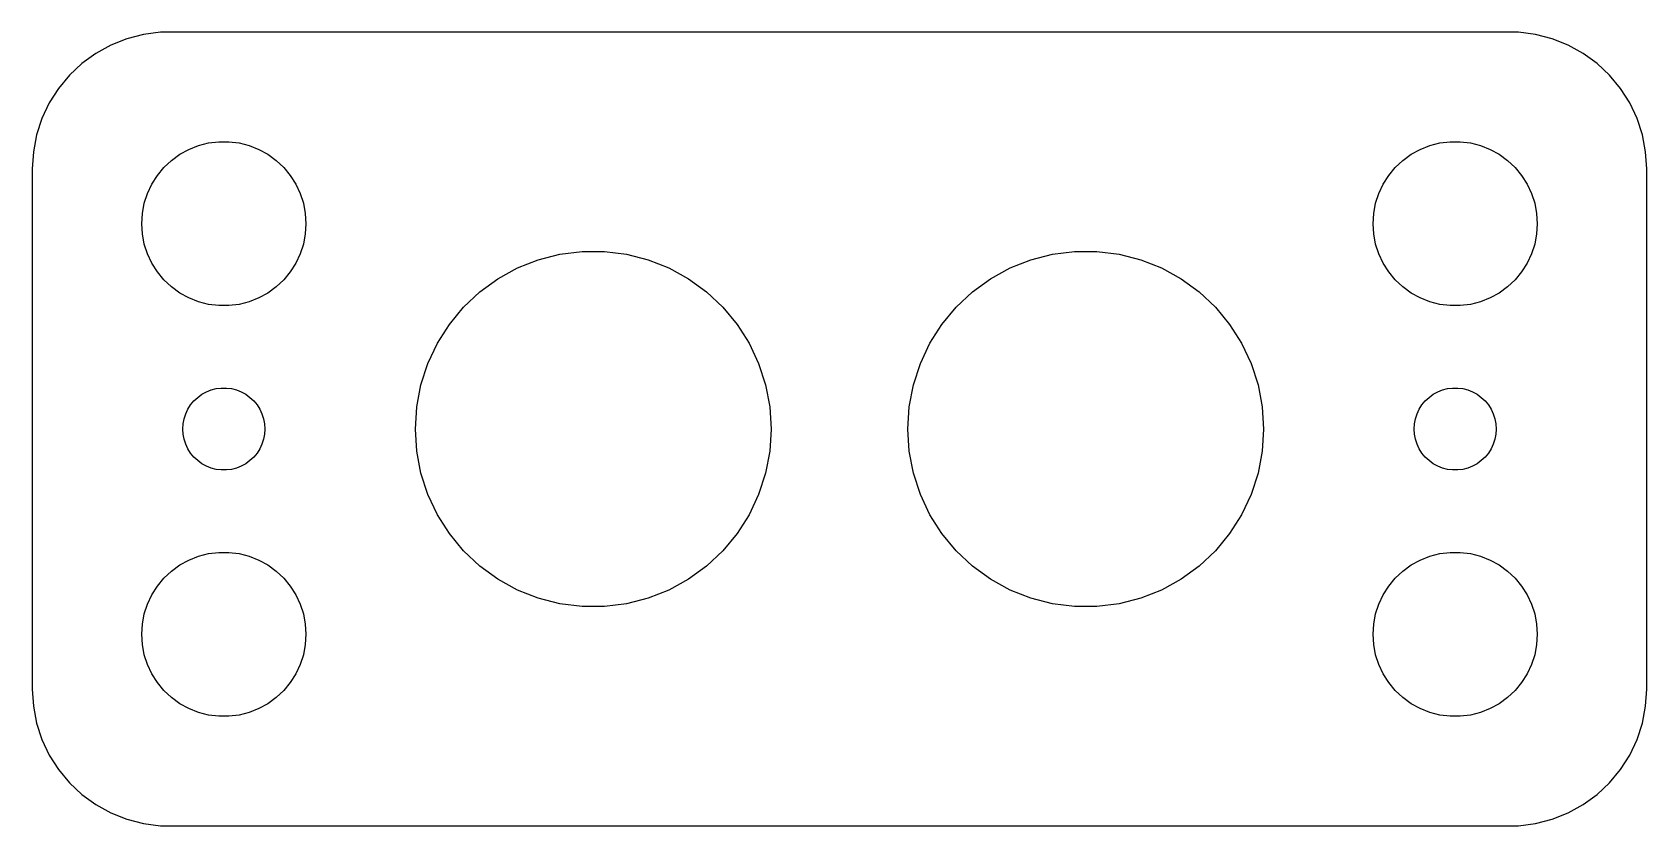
# Model space of a CAD drawing. Header units: metres. Extents: x -29.5 to 29.5, y 24.5 to 53.5.
import ezdxf

# ---------------------------------------------------------------- set-up
doc = ezdxf.new("R2010")
doc.units = ezdxf.units.M

msp = doc.modelspace()

# ---------------------------------------------------------------- linework, layer by layer
for p, q in [((-26.0451, 53.2553), (-26.6289, 53.0241)), ((-25.4369, 53.4114), (-26.0451, 53.2553)), ((-24.8139, 53.4901), (-25.4369, 53.4114)), ((24.8139, 53.4901), (-24.8139, 53.4901)), ((25.4369, 53.4114), (24.8139, 53.4901)), ((26.0451, 53.2553), (25.4369, 53.4114)), ((26.6289, 53.0241), (26.0451, 53.2553)), ((-27.1791, 52.7216), (-27.6871, 52.3526)), ((-26.6289, 53.0241), (-27.1791, 52.7216)), ((27.1791, 52.7216), (26.6289, 53.0241)), ((27.6871, 52.3526), (27.1791, 52.7216)), ((-28.1448, 51.9227), (-28.5451, 51.4389)), ((-27.6871, 52.3526), (-28.1448, 51.9227)), ((28.1448, 51.9227), (27.6871, 52.3526)), ((28.5451, 51.4389), (28.1448, 51.9227)), ((-28.5451, 51.4389), (-28.8815, 50.9088)), ((28.8815, 50.9088), (28.5451, 51.4389)), ((-28.8815, 50.9088), (-29.1489, 50.3406)), ((29.1489, 50.3406), (28.8815, 50.9088)), ((-29.1489, 50.3406), (-29.3429, 49.7434)), ((29.3429, 49.7434), (29.1489, 50.3406)), ((-29.3429, 49.7434), (-29.4606, 49.1267)), ((29.4606, 49.1267), (29.3429, 49.7434)), ((-29.4606, 49.1267), (-29.5, 48.5)), ((-24.4123, 48.8115), (-24.1075, 49.033)), ((-24.1075, 49.033), (-23.7773, 49.2145)), ((-23.7773, 49.2145), (-23.427, 49.3532)), ((-23.427, 49.3532), (-23.0621, 49.4469)), ((-23.0621, 49.4469), (-22.6884, 49.4941)), ((-22.6884, 49.4941), (-22.3116, 49.4941)), ((-22.3116, 49.4941), (-21.9379, 49.4469)), ((-21.9379, 49.4469), (-21.5729, 49.3532)), ((-21.5729, 49.3532), (-21.2227, 49.2145)), ((-21.2227, 49.2145), (-20.8925, 49.033)), ((-20.8925, 49.033), (-20.5877, 48.8115)), ((20.5877, 48.8115), (20.8925, 49.033)), ((20.8925, 49.033), (21.2227, 49.2145)), ((21.2227, 49.2145), (21.5729, 49.3532)), ((21.5729, 49.3532), (21.9379, 49.4469)), ((21.9379, 49.4469), (22.3116, 49.4941)), ((22.3116, 49.4941), (22.6884, 49.4941)), ((22.6884, 49.4941), (23.0621, 49.4469)), ((23.0621, 49.4469), (23.427, 49.3532)), ((23.427, 49.3532), (23.7773, 49.2145)), ((23.7773, 49.2145), (24.1075, 49.033)), ((24.1075, 49.033), (24.4123, 48.8115)), ((29.5, 48.5), (29.4606, 49.1267)), ((-29.5, 48.5), (-29.5, 29.5)), ((-24.927, 48.2634), (-24.6869, 48.5536)), ((-24.6869, 48.5536), (-24.4123, 48.8115)), ((-20.5877, 48.8115), (-20.3131, 48.5536)), ((-20.3131, 48.5536), (-20.0729, 48.2634)), ((20.0729, 48.2634), (20.3131, 48.5536)), ((20.3131, 48.5536), (20.5877, 48.8115)), ((24.4123, 48.8115), (24.6869, 48.5536)), ((24.6869, 48.5536), (24.927, 48.2634)), ((29.5, 29.5), (29.5, 48.5)), ((-25.2893, 47.6044), (-25.1289, 47.9453)), ((-25.1289, 47.9453), (-24.927, 48.2634)), ((-20.0729, 48.2634), (-19.8711, 47.9453)), ((-19.8711, 47.9453), (-19.7107, 47.6044)), ((19.7107, 47.6044), (19.8711, 47.9453)), ((19.8711, 47.9453), (20.0729, 48.2634)), ((24.927, 48.2634), (25.1289, 47.9453)), ((25.1289, 47.9453), (25.2893, 47.6044)), ((-25.4763, 46.876), (-25.4057, 47.2461)), ((-25.4057, 47.2461), (-25.2893, 47.6044)), ((-19.7107, 47.6044), (-19.5942, 47.2461)), ((-19.5942, 47.2461), (-19.5237, 46.876)), ((19.5237, 46.876), (19.5942, 47.2461)), ((19.5942, 47.2461), (19.7107, 47.6044)), ((25.2893, 47.6044), (25.4057, 47.2461)), ((25.4057, 47.2461), (25.4763, 46.876)), ((-25.5, 46.5), (-25.4763, 46.876)), ((-19.5237, 46.876), (-19.5, 46.5)), ((19.5, 46.5), (19.5237, 46.876)), ((25.4763, 46.876), (25.5, 46.5)), ((-25.4763, 46.124), (-25.5, 46.5)), ((-25.4057, 45.7539), (-25.4763, 46.124)), ((-19.5237, 46.124), (-19.5942, 45.7539)), ((-19.5, 46.5), (-19.5237, 46.124)), ((19.5237, 46.124), (19.5, 46.5)), ((19.5942, 45.7539), (19.5237, 46.124)), ((25.4763, 46.124), (25.4057, 45.7539)), ((25.5, 46.5), (25.4763, 46.124)), ((-25.2893, 45.3956), (-25.4057, 45.7539)), ((-19.5942, 45.7539), (-19.7107, 45.3956)), ((-10.218, 45.3849), (-9.40813, 45.4872)), ((-9.40813, 45.4872), (-8.59186, 45.4872)), ((-8.59186, 45.4872), (-7.78201, 45.3849)), ((7.78201, 45.3849), (8.59186, 45.4872)), ((8.59186, 45.4872), (9.40813, 45.4872)), ((9.40813, 45.4872), (10.218, 45.3849)), ((19.7107, 45.3956), (19.5942, 45.7539)), ((25.4057, 45.7539), (25.2893, 45.3956)), ((-25.1289, 45.0547), (-25.2893, 45.3956)), ((-24.927, 44.7366), (-25.1289, 45.0547)), ((-19.8711, 45.0547), (-20.0729, 44.7366)), ((-19.7107, 45.3956), (-19.8711, 45.0547)), ((-12.4829, 44.4881), (-11.7676, 44.8814)), ((-11.7676, 44.8814), (-11.0086, 45.1819)), ((-11.0086, 45.1819), (-10.218, 45.3849)), ((-7.78201, 45.3849), (-6.99138, 45.1819)), ((-6.99138, 45.1819), (-6.23242, 44.8814)), ((-6.23242, 44.8814), (-5.51712, 44.4881)), ((5.51712, 44.4881), (6.23242, 44.8814)), ((6.23242, 44.8814), (6.99138, 45.1819)), ((6.99138, 45.1819), (7.78201, 45.3849)), ((10.218, 45.3849), (11.0086, 45.1819)), ((11.0086, 45.1819), (11.7676, 44.8814)), ((11.7676, 44.8814), (12.4829, 44.4881)), ((19.8711, 45.0547), (19.7107, 45.3956)), ((20.0729, 44.7366), (19.8711, 45.0547)), ((25.1289, 45.0547), (24.927, 44.7366)), ((25.2893, 45.3956), (25.1289, 45.0547)), ((-24.6869, 44.4464), (-24.927, 44.7366)), ((-24.4123, 44.1884), (-24.6869, 44.4464)), ((-20.3131, 44.4464), (-20.5877, 44.1884)), ((-20.0729, 44.7366), (-20.3131, 44.4464)), ((-13.1432, 44.0083), (-12.4829, 44.4881)), ((-5.51712, 44.4881), (-4.85674, 44.0083)), ((4.85674, 44.0083), (5.51712, 44.4881)), ((12.4829, 44.4881), (13.1432, 44.0083)), ((20.3131, 44.4464), (20.0729, 44.7366)), ((20.5877, 44.1884), (20.3131, 44.4464)), ((24.6869, 44.4464), (24.4123, 44.1884)), ((24.927, 44.7366), (24.6869, 44.4464)), ((-24.1075, 43.967), (-24.4123, 44.1884)), ((-23.7773, 43.7855), (-24.1075, 43.967)), ((-23.427, 43.6468), (-23.7773, 43.7855)), ((-21.2227, 43.7855), (-21.5729, 43.6468)), ((-20.8925, 43.967), (-21.2227, 43.7855)), ((-20.5877, 44.1884), (-20.8925, 43.967)), ((-13.7383, 43.4496), (-13.1432, 44.0083)), ((-4.85674, 44.0083), (-4.2617, 43.4496)), ((4.2617, 43.4496), (4.85674, 44.0083)), ((13.1432, 44.0083), (13.7383, 43.4496)), ((20.8925, 43.967), (20.5877, 44.1884)), ((21.2227, 43.7855), (20.8925, 43.967)), ((21.5729, 43.6468), (21.2227, 43.7855)), ((23.7773, 43.7855), (23.427, 43.6468)), ((24.1075, 43.967), (23.7773, 43.7855)), ((24.4123, 44.1884), (24.1075, 43.967)), ((-23.0621, 43.5531), (-23.427, 43.6468)), ((-22.6884, 43.5059), (-23.0621, 43.5531)), ((-22.3116, 43.5059), (-22.6884, 43.5059)), ((-21.9379, 43.5531), (-22.3116, 43.5059)), ((-21.5729, 43.6468), (-21.9379, 43.5531)), ((-14.2586, 42.8206), (-13.7383, 43.4496)), ((-4.2617, 43.4496), (-3.74138, 42.8206)), ((3.74138, 42.8206), (4.2617, 43.4496)), ((13.7383, 43.4496), (14.2586, 42.8206)), ((21.9379, 43.5531), (21.5729, 43.6468)), ((22.3116, 43.5059), (21.9379, 43.5531)), ((22.6884, 43.5059), (22.3116, 43.5059)), ((23.0621, 43.5531), (22.6884, 43.5059)), ((23.427, 43.6468), (23.0621, 43.5531)), ((-14.696, 42.1314), (-14.2586, 42.8206)), ((-3.74138, 42.8206), (-3.304, 42.1314)), ((3.304, 42.1314), (3.74138, 42.8206)), ((14.2586, 42.8206), (14.696, 42.1314)), ((-15.0435, 41.3928), (-14.696, 42.1314)), ((-3.304, 42.1314), (-2.95645, 41.3928)), ((2.95645, 41.3928), (3.304, 42.1314)), ((14.696, 42.1314), (15.0435, 41.3928)), ((-15.2958, 40.6165), (-15.0435, 41.3928)), ((-2.95645, 41.3928), (-2.70421, 40.6165)), ((2.70421, 40.6165), (2.95645, 41.3928)), ((15.0435, 41.3928), (15.2958, 40.6165)), ((-23.5934, 40.0268), (-23.4561, 40.1558)), ((-23.4561, 40.1558), (-23.3037, 40.2665)), ((-23.3037, 40.2665), (-23.1387, 40.3572)), ((-23.1387, 40.3572), (-22.9635, 40.4266)), ((-22.9635, 40.4266), (-22.7811, 40.4734)), ((-22.7811, 40.4734), (-22.5942, 40.497)), ((-22.5942, 40.497), (-22.4058, 40.497)), ((-22.4058, 40.497), (-22.2189, 40.4734)), ((-22.2189, 40.4734), (-22.0365, 40.4266)), ((-22.0365, 40.4266), (-21.8613, 40.3572)), ((-21.8613, 40.3572), (-21.6963, 40.2665)), ((-21.6963, 40.2665), (-21.5439, 40.1558)), ((-21.5439, 40.1558), (-21.4065, 40.0268)), ((-15.4487, 39.8147), (-15.2958, 40.6165)), ((-2.70421, 40.6165), (-2.55125, 39.8147)), ((2.55125, 39.8147), (2.70421, 40.6165)), ((15.2958, 40.6165), (15.4487, 39.8147)), ((21.4065, 40.0268), (21.5439, 40.1558)), ((21.5439, 40.1558), (21.6963, 40.2665)), ((21.6963, 40.2665), (21.8613, 40.3572)), ((21.8613, 40.3572), (22.0365, 40.4266)), ((22.0365, 40.4266), (22.2189, 40.4734)), ((22.2189, 40.4734), (22.4058, 40.497)), ((22.4058, 40.497), (22.5942, 40.497)), ((22.5942, 40.497), (22.7811, 40.4734)), ((22.7811, 40.4734), (22.9635, 40.4266)), ((22.9635, 40.4266), (23.1387, 40.3572)), ((23.1387, 40.3572), (23.3037, 40.2665)), ((23.3037, 40.2665), (23.4561, 40.1558)), ((23.4561, 40.1558), (23.5934, 40.0268)), ((-23.9529, 39.373), (-23.8947, 39.5522)), ((-23.8947, 39.5522), (-23.8145, 39.7226)), ((-23.8145, 39.7226), (-23.7135, 39.8817)), ((-23.7135, 39.8817), (-23.5934, 40.0268)), ((-21.4065, 40.0268), (-21.2865, 39.8817)), ((-21.2865, 39.8817), (-21.1855, 39.7226)), ((-21.1855, 39.7226), (-21.1053, 39.5522)), ((-21.1053, 39.5522), (-21.0471, 39.373)), ((-15.5, 39), (-15.4487, 39.8147)), ((-2.55125, 39.8147), (-2.5, 39)), ((2.5, 39), (2.55125, 39.8147)), ((15.4487, 39.8147), (15.5, 39)), ((21.0471, 39.373), (21.1053, 39.5522)), ((21.1053, 39.5522), (21.1855, 39.7226)), ((21.1855, 39.7226), (21.2865, 39.8817)), ((21.2865, 39.8817), (21.4065, 40.0268)), ((23.5934, 40.0268), (23.7135, 39.8817)), ((23.7135, 39.8817), (23.8145, 39.7226)), ((23.8145, 39.7226), (23.8947, 39.5522)), ((23.8947, 39.5522), (23.9529, 39.373)), ((-24, 39), (-23.9882, 39.188)), ((-23.9882, 38.812), (-24, 39)), ((-23.9882, 39.188), (-23.9529, 39.373)), ((-21.0471, 39.373), (-21.0118, 39.188)), ((-21.0118, 39.188), (-21, 39)), ((-21, 39), (-21.0118, 38.812)), ((-15.4487, 38.1853), (-15.5, 39)), ((-2.5, 39), (-2.55125, 38.1853)), ((2.55125, 38.1853), (2.5, 39)), ((15.5, 39), (15.4487, 38.1853)), ((21, 39), (21.0118, 39.188)), ((21.0118, 38.812), (21, 39)), ((21.0118, 39.188), (21.0471, 39.373)), ((23.9529, 39.373), (23.9882, 39.188)), ((23.9882, 39.188), (24, 39)), ((24, 39), (23.9882, 38.812)), ((-23.9529, 38.627), (-23.9882, 38.812)), ((-23.8947, 38.4478), (-23.9529, 38.627)), ((-23.8145, 38.2774), (-23.8947, 38.4478)), ((-21.1053, 38.4478), (-21.1855, 38.2774)), ((-21.0471, 38.627), (-21.1053, 38.4478)), ((-21.0118, 38.812), (-21.0471, 38.627)), ((21.0471, 38.627), (21.0118, 38.812)), ((21.1053, 38.4478), (21.0471, 38.627)), ((21.1855, 38.2774), (21.1053, 38.4478)), ((23.8947, 38.4478), (23.8145, 38.2774)), ((23.9529, 38.627), (23.8947, 38.4478)), ((23.9882, 38.812), (23.9529, 38.627)), ((-23.7135, 38.1183), (-23.8145, 38.2774)), ((-23.5934, 37.9732), (-23.7135, 38.1183)), ((-23.4561, 37.8442), (-23.5934, 37.9732)), ((-23.3037, 37.7335), (-23.4561, 37.8442)), ((-21.5439, 37.8442), (-21.6963, 37.7335)), ((-21.4065, 37.9732), (-21.5439, 37.8442)), ((-21.2865, 38.1183), (-21.4065, 37.9732)), ((-21.1855, 38.2774), (-21.2865, 38.1183)), ((-15.2958, 37.3835), (-15.4487, 38.1853)), ((-2.55125, 38.1853), (-2.70421, 37.3835)), ((2.70421, 37.3835), (2.55125, 38.1853)), ((15.4487, 38.1853), (15.2958, 37.3835)), ((21.2865, 38.1183), (21.1855, 38.2774)), ((21.4065, 37.9732), (21.2865, 38.1183)), ((21.5439, 37.8442), (21.4065, 37.9732)), ((21.6963, 37.7335), (21.5439, 37.8442)), ((23.4561, 37.8442), (23.3037, 37.7335)), ((23.5934, 37.9732), (23.4561, 37.8442)), ((23.7135, 38.1183), (23.5934, 37.9732)), ((23.8145, 38.2774), (23.7135, 38.1183)), ((-23.1387, 37.6428), (-23.3037, 37.7335)), ((-22.9635, 37.5734), (-23.1387, 37.6428)), ((-22.7811, 37.5266), (-22.9635, 37.5734)), ((-22.5942, 37.503), (-22.7811, 37.5266)), ((-22.4058, 37.503), (-22.5942, 37.503)), ((-22.2189, 37.5266), (-22.4058, 37.503)), ((-22.0365, 37.5734), (-22.2189, 37.5266)), ((-21.8613, 37.6428), (-22.0365, 37.5734)), ((-21.6963, 37.7335), (-21.8613, 37.6428)), ((-15.0435, 36.6072), (-15.2958, 37.3835)), ((-2.70421, 37.3835), (-2.95645, 36.6072)), ((2.95645, 36.6072), (2.70421, 37.3835)), ((15.2958, 37.3835), (15.0435, 36.6072)), ((21.8613, 37.6428), (21.6963, 37.7335)), ((22.0365, 37.5734), (21.8613, 37.6428)), ((22.2189, 37.5266), (22.0365, 37.5734)), ((22.4058, 37.503), (22.2189, 37.5266)), ((22.5942, 37.503), (22.4058, 37.503)), ((22.7811, 37.5266), (22.5942, 37.503)), ((22.9635, 37.5734), (22.7811, 37.5266)), ((23.1387, 37.6428), (22.9635, 37.5734)), ((23.3037, 37.7335), (23.1387, 37.6428)), ((-14.696, 35.8686), (-15.0435, 36.6072)), ((-2.95645, 36.6072), (-3.304, 35.8686)), ((3.304, 35.8686), (2.95645, 36.6072)), ((15.0435, 36.6072), (14.696, 35.8686)), ((-14.2586, 35.1794), (-14.696, 35.8686)), ((-3.304, 35.8686), (-3.74138, 35.1794)), ((3.74138, 35.1794), (3.304, 35.8686)), ((14.696, 35.8686), (14.2586, 35.1794)), ((-13.7383, 34.5504), (-14.2586, 35.1794)), ((-3.74138, 35.1794), (-4.2617, 34.5504)), ((4.2617, 34.5504), (3.74138, 35.1794)), ((14.2586, 35.1794), (13.7383, 34.5504)), ((-23.7773, 34.2145), (-23.427, 34.3532)), ((-23.427, 34.3532), (-23.0621, 34.4469)), ((-23.0621, 34.4469), (-22.6884, 34.4941)), ((-22.6884, 34.4941), (-22.3116, 34.4941)), ((-22.3116, 34.4941), (-21.9379, 34.4469)), ((-21.9379, 34.4469), (-21.5729, 34.3532)), ((-21.5729, 34.3532), (-21.2227, 34.2145)), ((-13.1432, 33.9917), (-13.7383, 34.5504)), ((-4.2617, 34.5504), (-4.85674, 33.9917)), ((4.85674, 33.9917), (4.2617, 34.5504)), ((13.7383, 34.5504), (13.1432, 33.9917)), ((21.2227, 34.2145), (21.5729, 34.3532)), ((21.5729, 34.3532), (21.9379, 34.4469)), ((21.9379, 34.4469), (22.3116, 34.4941)), ((22.3116, 34.4941), (22.6884, 34.4941)), ((22.6884, 34.4941), (23.0621, 34.4469)), ((23.0621, 34.4469), (23.427, 34.3532)), ((23.427, 34.3532), (23.7773, 34.2145)), ((-24.6869, 33.5536), (-24.4123, 33.8116)), ((-24.4123, 33.8116), (-24.1075, 34.033)), ((-24.1075, 34.033), (-23.7773, 34.2145)), ((-21.2227, 34.2145), (-20.8925, 34.033)), ((-20.8925, 34.033), (-20.5877, 33.8116)), ((-20.5877, 33.8116), (-20.3131, 33.5536)), ((-12.4829, 33.5119), (-13.1432, 33.9917)), ((-4.85674, 33.9917), (-5.51712, 33.5119)), ((5.51712, 33.5119), (4.85674, 33.9917)), ((13.1432, 33.9917), (12.4829, 33.5119)), ((20.3131, 33.5536), (20.5877, 33.8116)), ((20.5877, 33.8116), (20.8925, 34.033)), ((20.8925, 34.033), (21.2227, 34.2145)), ((23.7773, 34.2145), (24.1075, 34.033)), ((24.1075, 34.033), (24.4123, 33.8116)), ((24.4123, 33.8116), (24.6869, 33.5536)), ((-25.1289, 32.9453), (-24.927, 33.2634)), ((-24.927, 33.2634), (-24.6869, 33.5536)), ((-20.3131, 33.5536), (-20.0729, 33.2634)), ((-20.0729, 33.2634), (-19.8711, 32.9453)), ((-11.7676, 33.1186), (-12.4829, 33.5119)), ((-11.0086, 32.8181), (-11.7676, 33.1186)), ((-6.23242, 33.1186), (-6.99138, 32.8181)), ((-5.51712, 33.5119), (-6.23242, 33.1186)), ((6.23242, 33.1186), (5.51712, 33.5119)), ((6.99138, 32.8181), (6.23242, 33.1186)), ((11.7676, 33.1186), (11.0086, 32.8181)), ((12.4829, 33.5119), (11.7676, 33.1186)), ((19.8711, 32.9453), (20.0729, 33.2634)), ((20.0729, 33.2634), (20.3131, 33.5536)), ((24.6869, 33.5536), (24.927, 33.2634)), ((24.927, 33.2634), (25.1289, 32.9453)), ((-25.4057, 32.2461), (-25.2893, 32.6044)), ((-25.2893, 32.6044), (-25.1289, 32.9453)), ((-19.8711, 32.9453), (-19.7107, 32.6044)), ((-19.7107, 32.6044), (-19.5942, 32.2461)), ((-10.218, 32.6151), (-11.0086, 32.8181)), ((-9.40813, 32.5128), (-10.218, 32.6151)), ((-8.59186, 32.5128), (-9.40813, 32.5128)), ((-7.78201, 32.6151), (-8.59186, 32.5128)), ((-6.99138, 32.8181), (-7.78201, 32.6151)), ((7.78201, 32.6151), (6.99138, 32.8181)), ((8.59186, 32.5128), (7.78201, 32.6151)), ((9.40813, 32.5128), (8.59186, 32.5128)), ((10.218, 32.6151), (9.40813, 32.5128)), ((11.0086, 32.8181), (10.218, 32.6151)), ((19.5942, 32.2461), (19.7107, 32.6044)), ((19.7107, 32.6044), (19.8711, 32.9453)), ((25.1289, 32.9453), (25.2893, 32.6044)), ((25.2893, 32.6044), (25.4057, 32.2461)), ((-25.5, 31.5), (-25.4763, 31.876)), ((-25.4763, 31.876), (-25.4057, 32.2461)), ((-19.5942, 32.2461), (-19.5237, 31.876)), ((-19.5237, 31.876), (-19.5, 31.5)), ((19.5, 31.5), (19.5237, 31.876)), ((19.5237, 31.876), (19.5942, 32.2461)), ((25.4057, 32.2461), (25.4763, 31.876)), ((25.4763, 31.876), (25.5, 31.5)), ((-25.4763, 31.124), (-25.5, 31.5)), ((-19.5, 31.5), (-19.5237, 31.124)), ((19.5237, 31.124), (19.5, 31.5)), ((25.5, 31.5), (25.4763, 31.124)), ((-25.4057, 30.7539), (-25.4763, 31.124)), ((-25.2893, 30.3956), (-25.4057, 30.7539)), ((-19.5942, 30.7539), (-19.7107, 30.3956)), ((-19.5237, 31.124), (-19.5942, 30.7539)), ((19.5942, 30.7539), (19.5237, 31.124)), ((19.7107, 30.3956), (19.5942, 30.7539)), ((25.4057, 30.7539), (25.2893, 30.3956)), ((25.4763, 31.124), (25.4057, 30.7539)), ((-25.1289, 30.0547), (-25.2893, 30.3956)), ((-19.7107, 30.3956), (-19.8711, 30.0547)), ((19.8711, 30.0547), (19.7107, 30.3956)), ((25.2893, 30.3956), (25.1289, 30.0547)), ((-29.5, 29.5), (-29.4606, 28.8733)), ((-24.927, 29.7366), (-25.1289, 30.0547)), ((-24.6869, 29.4464), (-24.927, 29.7366)), ((-20.0729, 29.7366), (-20.3131, 29.4464)), ((-19.8711, 30.0547), (-20.0729, 29.7366)), ((20.0729, 29.7366), (19.8711, 30.0547)), ((20.3131, 29.4464), (20.0729, 29.7366)), ((24.927, 29.7366), (24.6869, 29.4464)), ((25.1289, 30.0547), (24.927, 29.7366)), ((29.4606, 28.8733), (29.5, 29.5)), ((-24.4123, 29.1885), (-24.6869, 29.4464)), ((-24.1075, 28.967), (-24.4123, 29.1885)), ((-23.7773, 28.7855), (-24.1075, 28.967)), ((-20.8925, 28.967), (-21.2227, 28.7855)), ((-20.5877, 29.1885), (-20.8925, 28.967)), ((-20.3131, 29.4464), (-20.5877, 29.1885)), ((20.5877, 29.1885), (20.3131, 29.4464)), ((20.8925, 28.967), (20.5877, 29.1885)), ((21.2227, 28.7855), (20.8925, 28.967)), ((24.1075, 28.967), (23.7773, 28.7855)), ((24.4123, 29.1885), (24.1075, 28.967)), ((24.6869, 29.4464), (24.4123, 29.1885)), ((-29.4606, 28.8733), (-29.3429, 28.2566)), ((-23.427, 28.6468), (-23.7773, 28.7855)), ((-23.0621, 28.5531), (-23.427, 28.6468)), ((-22.6884, 28.5059), (-23.0621, 28.5531)), ((-22.3116, 28.5059), (-22.6884, 28.5059)), ((-21.9379, 28.5531), (-22.3116, 28.5059)), ((-21.5729, 28.6468), (-21.9379, 28.5531)), ((-21.2227, 28.7855), (-21.5729, 28.6468)), ((21.5729, 28.6468), (21.2227, 28.7855)), ((21.9379, 28.5531), (21.5729, 28.6468)), ((22.3116, 28.5059), (21.9379, 28.5531)), ((22.6884, 28.5059), (22.3116, 28.5059)), ((23.0621, 28.5531), (22.6884, 28.5059)), ((23.427, 28.6468), (23.0621, 28.5531)), ((23.7773, 28.7855), (23.427, 28.6468)), ((29.3429, 28.2566), (29.4606, 28.8733)), ((-29.3429, 28.2566), (-29.1489, 27.6594)), ((29.1489, 27.6594), (29.3429, 28.2566)), ((-29.1489, 27.6594), (-28.8815, 27.0912)), ((28.8815, 27.0912), (29.1489, 27.6594)), ((-28.8815, 27.0912), (-28.5451, 26.5611)), ((-28.5451, 26.5611), (-28.1448, 26.0773)), ((28.1448, 26.0773), (28.5451, 26.5611)), ((28.5451, 26.5611), (28.8815, 27.0912)), ((-28.1448, 26.0773), (-27.6871, 25.6474)), ((27.6871, 25.6474), (28.1448, 26.0773)), ((-27.6871, 25.6474), (-27.1791, 25.2784)), ((27.1791, 25.2784), (27.6871, 25.6474)), ((-27.1791, 25.2784), (-26.6289, 24.9759)), ((-26.6289, 24.9759), (-26.0451, 24.7447)), ((26.0451, 24.7447), (26.6289, 24.9759)), ((26.6289, 24.9759), (27.1791, 25.2784)), ((-26.0451, 24.7447), (-25.4369, 24.5886)), ((-25.4369, 24.5886), (-24.8139, 24.5099)), ((-24.8139, 24.5099), (24.8139, 24.5099)), ((24.8139, 24.5099), (25.4369, 24.5886)), ((25.4369, 24.5886), (26.0451, 24.7447))]:
    msp.add_line(p, q)

doc.saveas('drawing.dxf')
